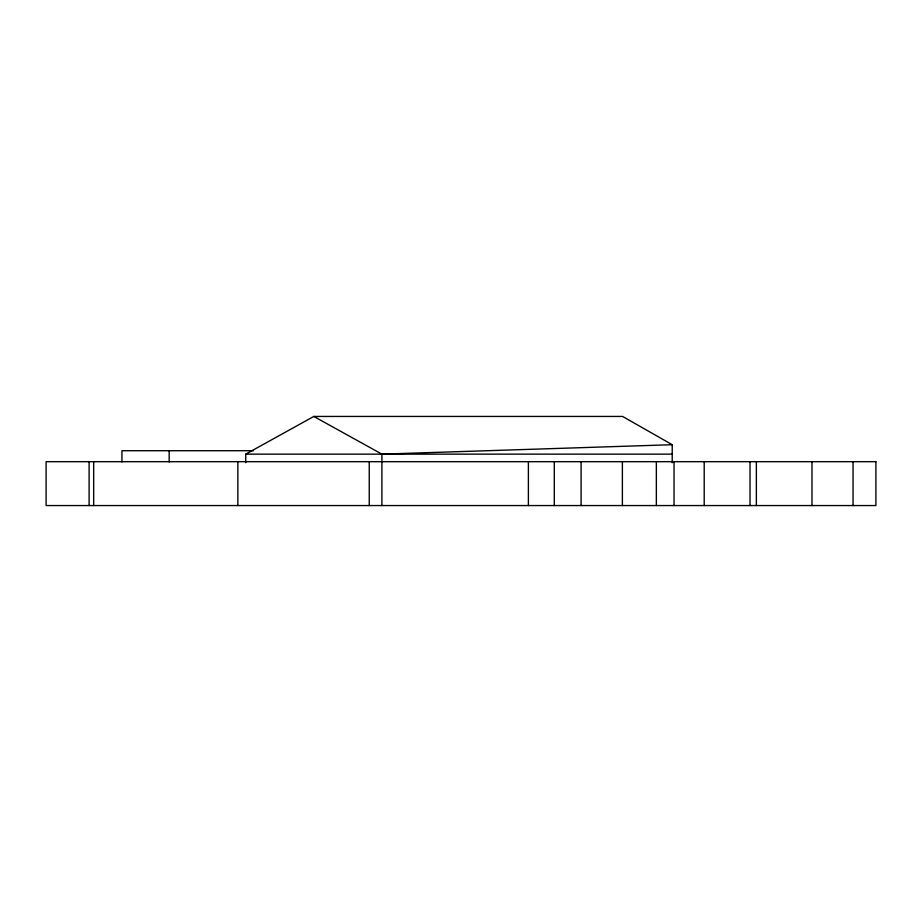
<?xml version="1.0" encoding="UTF-8"?>
<svg xmlns="http://www.w3.org/2000/svg" width="922" height="922" viewBox="0 0 922 922"><rect width="100%" height="100%" fill="white"/><g stroke="black" fill="none" stroke-linecap="round" stroke-linejoin="round"><path stroke-width="1.38" d="M245.736 462.717L245.736 454.143L313.814 416.444L622.569 416.444L672.219 444.704L672.219 462.717M313.814 416.444L381.904 454.143L672.219 444.704M253.458 450.72L121.946 450.72L121.946 461.968M245.736 454.143L672.219 454.143M853.046 461.68L853.046 505.556M811.982 461.68L811.982 505.556M756.363 461.68L756.363 505.556M750.024 461.68L750.024 505.556M704.201 461.68L704.201 505.556M674.04 461.68L674.04 505.556M656.349 461.68L656.349 505.556M622.385 461.68L622.385 505.556M581.091 461.68L581.091 505.556M554.295 461.68L554.295 505.556M528.387 461.68L528.387 505.556M381.904 454.143L381.904 505.556M369.249 461.68L369.249 505.556M237.853 461.68L237.853 505.556M169.175 450.72L169.175 461.968M93.675 461.68L93.675 505.556M89.111 461.68L89.111 505.556M875.9 461.68L46.1 461.68L46.1 505.556L875.9 505.556L875.9 461.68"/></g></svg>
